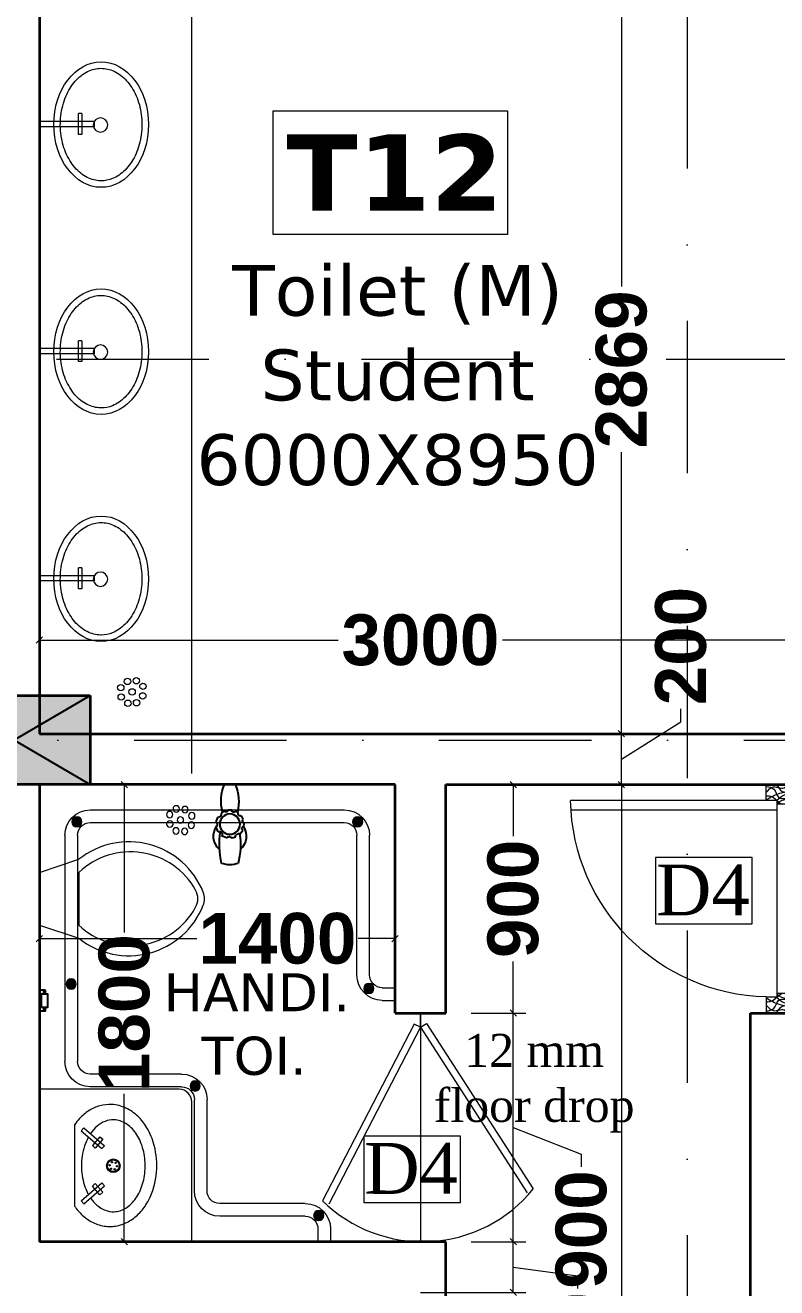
# Model space of a CAD drawing. Header units: millimetres. Extents: x -3092155 to 4513934, y -12317808 to 1850003.
# Drawn here: x -382291 to -379332, y -5521443 to -5516472 of the extents above; entities that cross this region are included whole.
import ezdxf

# ---------------------------------------------------------------- set-up
doc = ezdxf.new("R2010")
doc.units = ezdxf.units.MM
doc.header["$LTSCALE"] = 2
doc.header["$MEASUREMENT"] = 0
doc.header["$PDMODE"] = 34
doc.header["$PDSIZE"] = 500
doc.linetypes.add('DASHDOT', pattern=[1, 0.5, -0.25, 0, -0.25])
for name, color, linetype, lineweight in [('coloumn', 10, 'Continuous', 35), ('D4', 10, 'Continuous', 5), ('DOOR', 27, 'Continuous', 5), ('FIXTURE', 252, 'Continuous', 0), ('GRID', 251, 'DASHDOT', 5), ('Layer1', 251, 'Continuous', 0), ('RAILING', 47, 'Continuous', 13), ('SILL', 74, 'Continuous', 9), ('tap', 97, 'Continuous', 25), ('taxe', 7, 'Continuous', 9), ('TEXT', 7, 'Continuous', 13), ('toi.dim.', 214, 'Continuous', 9), ('WAll', 250, 'Continuous', 35)]:
    doc.layers.add(name, color=color, linetype=linetype, lineweight=lineweight)
doc.layers.add('Layer3', color=36, linetype='Continuous')
doc.layers.add('partation wall', color=7, linetype='Continuous', lineweight=20, true_color=0x525023)
doc.layers.add('ROAD', color=7, linetype='Continuous', lineweight=15, true_color=0x004a6a)
doc.styles.add('int dim', font='arialbd.ttf', dxfattribs={"height": 200})
doc.styles.get("Standard").update_dxf_attribs({"font": 'times.ttf', "height": 500})
doc.styles.add('style2', font='verdana.ttf')
doc.dimstyles.new('toilet detail', dxfattribs={"dimtxt": 150, "dimasz": 25, "dimexe": 50, "dimexo": 100, "dimgap": 25, "dimtad": 0, "dimdec": 0, "dimzin": 3, "dimdsep": 46, "dimtxsty": 'int dim', "dimblk": 'OBLIQUE', "dimcen": 90, "dimclrd": 214, "dimclre": 214, "dimclrt": 256, "dimadec": 0, "dimazin": 0, "dimtfac": 1, "dimtdec": 0, "dimtofl": 0, "dimtmove": 1, "dimatfit": 3, "dimfxl": 1, "dimfrac": 1, "dimtolj": 1, "dimtzin": 0, "dimlwd": -1, "dimlwe": -1, "dimarcsym": 1})

# ---------------------------------------------------------------- blocks, each defined once
blk = doc.blocks.new('S.F')
at = {"layer": 'coloumn', "ltscale": 100}
blk.add_hatch(color=256, dxfattribs=at).paths.add_polyline_path([(103635.5, -5827306.2), (103635.5, -5827656.2), (103035.5, -5827656.2), (103035.5, -5827306.2)])
blk.add_hatch(color=256, dxfattribs=at).paths.add_polyline_path([(103635.5, -5827306.2), (103635.5, -5827656.2), (103035.5, -5827656.2), (103035.5, -5827306.2)])
at = {"layer": 'coloumn', "lineweight": 25, "ltscale": 100}
for p, q in [((103035.5, -5827656.2), (103635.5, -5827306.2)), ((103035.5, -5827306.2), (103635.5, -5827656.2)), ((103035.5, -5827656.2), (103635.5, -5827306.2)), ((103035.5, -5827306.2), (103635.5, -5827656.2))]:
    blk.add_line(p, q, dxfattribs=at)
at = {"layer": 'coloumn', "ltscale": 100}
blk.add_lwpolyline([(103635.5, -5827306.2), (103635.5, -5827656.2), (103035.5, -5827656.2), (103035.5, -5827306.2)], close=True, dxfattribs=at)
blk.add_lwpolyline([(103635.5, -5827306.2), (103635.5, -5827656.2), (103035.5, -5827656.2), (103035.5, -5827306.2)], close=True, dxfattribs=at)
blk = doc.blocks.new('basin')
at = {"layer": 'FIXTURE', "ltscale": 100}
for p, q in [((-2211834.4, -6265039.4), (-2211834.4, -6264957.5)), ((-2211834.4, -6265039.4), (-2211834.4, -6264957.5)), ((-2211820.8, -6264957.5), (-2211834.4, -6264957.5)), ((-2211820.8, -6264957.5), (-2211820.8, -6265039.4)), ((-2211820.8, -6264957.5), (-2211820.8, -6265039.4)), ((-2211987.9, -6264987.1), (-2211773, -6264987.1)), ((-2211987.9, -6264987.1), (-2211773, -6264987.1)), ((-2211987.9, -6265009.1), (-2211987.9, -6264987.1)), ((-2211773, -6265009.1), (-2211987.9, -6265009.1)), ((-2211773, -6265009.1), (-2211987.9, -6265009.1)), ((-2211773, -6264987.1), (-2211773, -6265009.1)), ((-2211773, -6264987.1), (-2211773, -6265009.1)), ((-2211820.8, -6265039.4), (-2211834.4, -6265039.4)), ((-2211820.8, -6265039.4), (-2211834.4, -6265039.4))]:
    blk.add_line(p, q, dxfattribs=at)
blk.add_ellipse((-2211744.9, -6265000.5), major_axis=(0, -247.1), ratio=0.753978, dxfattribs=at)
blk.add_ellipse((-2211744.9, -6265000.5), major_axis=(0, -247.1), ratio=0.753978, dxfattribs=at)
at = {"layer": 'FIXTURE', "ltscale": 100, "extrusion": (0, 0, -1)}
blk.add_ellipse((-2211747.5, -6265002.1), major_axis=(20, -20), ratio=1, start_param=5.497787, end_param=11.780972, dxfattribs=at)
at = {"layer": 'FIXTURE', "ltscale": 100}
blk.add_open_spline([(-2211744.9, -6265222), (-2211729.8, -6265222), (-2211714.7, -6265219.1), (-2211682.6, -6265206), (-2211665.8, -6265194.7), (-2211635.4, -6265164.2), (-2211621.9, -6265145), (-2211600.6, -6265101), (-2211592.7, -6265076.2), (-2211584, -6265024.3), (-2211583, -6264997.2), (-2211588.3, -6264944.4), (-2211594.4, -6264918.7), (-2211612.8, -6264872), (-2211625.1, -6264851.1), (-2211653.6, -6264816.8), (-2211669.8, -6264803.3), (-2211703.9, -6264784.9), (-2211721.7, -6264779.9), (-2211757.4, -6264778.3), (-2211775.3, -6264781.6), (-2211810, -6264796.6), (-2211826.7, -6264808.4), (-2211856.7, -6264839.7), (-2211870, -6264859.3), (-2211890.7, -6264903.9), (-2211898.2, -6264928.9), (-2211906.2, -6264981), (-2211906.8, -6265008.1), (-2211900.8, -6265060.8), (-2211894.2, -6265086.3), (-2211875.2, -6265132.5), (-2211862.7, -6265153), (-2211833.8, -6265186.6), (-2211817.4, -6265199.6), (-2211783.1, -6265217.1), (-2211765.3, -6265221.6), (-2211746.6, -6265222), (-2211745.8, -6265222), (-2211744.9, -6265222)], degree=3, knots=[0, 0, 0, 0, 0.297002, 0.297002, 0.648161, 0.648161, 0.99932, 0.99932, 1.350478, 1.350478, 1.701637, 1.701637, 2.052795, 2.052795, 2.403954, 2.403954, 2.755113, 2.755113, 3.106271, 3.106271, 3.45743, 3.45743, 3.808588, 3.808588, 4.159747, 4.159747, 4.510906, 4.510906, 4.862064, 4.862064, 5.213223, 5.213223, 5.564381, 5.564381, 5.91554, 5.91554, 6.266699, 6.266699, 6.283185, 6.283185, 6.283185, 6.283185], dxfattribs=at)
blk.add_open_spline([(-2211744.9, -6265222), (-2211729.8, -6265222), (-2211714.7, -6265219.1), (-2211682.6, -6265206), (-2211665.8, -6265194.7), (-2211635.4, -6265164.2), (-2211621.9, -6265145), (-2211600.6, -6265101), (-2211592.7, -6265076.2), (-2211584, -6265024.3), (-2211583, -6264997.2), (-2211588.3, -6264944.4), (-2211594.4, -6264918.7), (-2211612.8, -6264872), (-2211625.1, -6264851.1), (-2211653.6, -6264816.8), (-2211669.8, -6264803.3), (-2211703.9, -6264784.9), (-2211721.7, -6264779.9), (-2211757.4, -6264778.3), (-2211775.3, -6264781.6), (-2211810, -6264796.6), (-2211826.7, -6264808.4), (-2211856.7, -6264839.7), (-2211870, -6264859.3), (-2211890.7, -6264903.9), (-2211898.2, -6264928.9), (-2211906.2, -6264981), (-2211906.8, -6265008.1), (-2211900.8, -6265060.8), (-2211894.2, -6265086.3), (-2211875.2, -6265132.5), (-2211862.7, -6265153), (-2211833.8, -6265186.6), (-2211817.4, -6265199.6), (-2211783.1, -6265217.1), (-2211765.3, -6265221.6), (-2211746.6, -6265222), (-2211745.8, -6265222), (-2211744.9, -6265222)], degree=3, knots=[0, 0, 0, 0, 0.297002, 0.297002, 0.648161, 0.648161, 0.99932, 0.99932, 1.350478, 1.350478, 1.701637, 1.701637, 2.052795, 2.052795, 2.403954, 2.403954, 2.755113, 2.755113, 3.106271, 3.106271, 3.45743, 3.45743, 3.808588, 3.808588, 4.159747, 4.159747, 4.510906, 4.510906, 4.862064, 4.862064, 5.213223, 5.213223, 5.564381, 5.564381, 5.91554, 5.91554, 6.266699, 6.266699, 6.283185, 6.283185, 6.283185, 6.283185], dxfattribs=at)
blk = doc.blocks.new('A$C3DC14F32')
at = {"layer": 'DOOR', "ltscale": 100}
for p, q in [((53, 115), (53, 756.7)), ((84, 80), (84, 755.4)), ((0, 0), (0, 115)), ((53, 115), (0, 115)), ((53, 80), (53, 115)), ((697, 115), (697, 80)), ((697, 115), (750, 115)), ((750, 115), (750, 0)), ((53, 80), (697, 80)), ((65, 0), (65, 80)), ((685, 80), (685, 0)), ((65, 0), (0, 0)), ((685, 0), (750, 0))]:
    blk.add_line(p, q, dxfattribs=at)
blk.add_arc((40.3, 100), 656.9, 1.3077, 88.8934, dxfattribs=at)
for points in [[(50, 115), (28.5, 70), (14.5, 33.5), (0, 24)], [(26.5, 115), (8, 91.5), (10.5, 56), (0, 44.5)], [(7, 115), (15, 90.5), (41.5, 75), (48, 24.5), (65, 10)], [(37, 115), (40, 96), (56, 76), (65, 61)], [(743, 115), (735, 90.5), (708.5, 75), (702, 24.5), (685, 10)], [(713, 115), (710, 96), (694, 76), (685, 61)], [(700, 115), (721.5, 70), (735.5, 33.5), (750, 24)], [(723.5, 115), (742, 91.5), (739.5, 56), (750, 44.5)], [(53, 82), (32.5, 31.5), (37, 21), (0, 12)], [(0, 81), (22.5, 62.5), (25, 15), (65, 0)], [(62, 80), (49, 49), (54, 23.5), (4, 0)], [(750, 81), (727.5, 62.5), (725, 15), (685, 0)], [(688, 80), (701, 49), (696, 23.5), (746, 0)], [(697, 82), (717.5, 31.5), (713, 21), (750, 12)]]:
    blk.add_spline(points, degree=3, dxfattribs=at)
blk = doc.blocks.new('14')
at = {"layer": 'FIXTURE', "ltscale": 15000}
for centre in [(-57, 27.9), (-38.2, 36), (-20.2, 27), (-64.7, 9.5), (-38.1, 9.5), (-12.1, 9.5), (-57, -7.8), (-38.2, -15.3), (-18.6, -8.4)]:
    blk.add_circle(centre, 6.97, dxfattribs=at)
blk = doc.blocks.new('ryr')
at = {"layer": 'tap', "ltscale": 100}
for p, q in [((1982562.6, -4956366.8), (1982560.6, -4956373.7)), ((1982569, -4956357.8), (1982576.1, -4956352.9)), ((1982583.7, -4956350.4), (1982590.2, -4956350.1)), ((1982598.2, -4956351.9), (1982604.6, -4956355.3)), ((1982610.7, -4956361.3), (1982614, -4956367.1)), ((1982666.3, -4956367.8), (1982666.3, -4956388.4)), ((1982561.1, -4956384.7), (1982565.1, -4956394.4)), ((1982613.7, -4956389.8), (1982610.1, -4956395.6)), ((1982616, -4956374.1), (1982616, -4956381.8)), ((1982572.8, -4956401.4), (1982582.2, -4956405.4)), ((1982601.5, -4956402.7), (1982592.8, -4956405.7))]:
    blk.add_line(p, q, dxfattribs=at)
blk.add_circle((1982588.3, -4956378.1), 20, dxfattribs=at)
for centre, radius, start, end in [((1982556.2, -4956378.1), 48, 160.1952, 199.8048), ((1982547.7, -4956509), 151.7, 81.7623, 103.9834), ((1982564.4, -4956380.5), 34.6, 56.5528, 138.7143), ((1982563.2, -4956360.5), 6.39, 264.6602, 25.1394), ((1982579.4, -4956350.2), 4.3, 217.9729, 357.2544), ((1982594.6, -4956348.9), 4.62, 195.6991, 319.6996), ((1982608.8, -4956357.1), 4.58, 156.5927, 294.6638), ((1982615.4, -4956370.5), 3.66, 111.8615, 279.3097), ((1982633.1, -4956440.8), 80.2, 65.5625, 105.3327), ((1982556.9, -4956379.4), 6.73, 307.8899, 56.9197), ((1982568.6, -4956398.3), 5.26, 323.2148, 132.0605), ((1982633.1, -4956315.4), 80.2, 254.6673, 294.4375), ((1982616.8, -4956386.3), 4.61, 99.2597, 228.4484), ((1982547.7, -4956247.1), 151.7, 256.0166, 279.8379), ((1982564.4, -4956375.7), 34.6, 221.3317, 306.2699), ((1982587.4, -4956410.2), 7.04, 39.9617, 136.8268), ((1982588.3, -4956378.1), 28, 279.2436, 279.2439), ((1982607.8, -4956401.6), 6.38, 69.0303, 190.3369)]:
    blk.add_arc(centre, radius, start, end, dxfattribs=at)
blk = doc.blocks.new('_Oblique')
at = {"color": 0, "linetype": 'ByBlock', "lineweight": -2}
blk.add_line((-0.5, -0.5), (0.5, 0.5), dxfattribs=at)
blk = doc.blocks.new('*D1186')
at = {"layer": 'Defpoints', "color": 0, "lineweight": 50, "ltscale": 100, "transparency": 16777216}
for p in [(-1461861.6, -5391089.5), (-1461596.3, -5391089.5), (-1462061.6, -5391289.5)]:
    blk.add_point(p, dxfattribs=at)
at = {"layer": 'toi.dim.', "color": 214, "ltscale": 100, "transparency": 16777216}
for p, q in [((-1461761.6, -5391089.5), (-1461546.3, -5391089.5)), ((-1461596.3, -5391289.5), (-1461596.3, -5391089.5)), ((-1461596.3, -5391189.5), (-1461343.1, -5391224.2)), ((-1461343.1, -5391224.2), (-1461343.1, -5391274.2)), ((-1461961.6, -5391289.5), (-1461546.3, -5391289.5))]:
    blk.add_line(p, q, dxfattribs=at)
at = {"layer": 'toi.dim.', "color": 214, "ltscale": 100, "transparency": 16777216, "xscale": 25, "yscale": 25, "zscale": 25}
for p, rotation in [((-1461596.3, -5391089.5), 90), ((-1461596.3, -5391289.5), 270)]:
    blk.add_blockref('_Oblique', p, dxfattribs=dict(at, rotation=rotation))
at = {"layer": 'toi.dim.', "ltscale": 100, "transparency": 16777216, "insert": (-1461343.1, -5391522), "char_height": 200, "attachment_point": 5, "rotation": 90, "style": 'int dim'}
blk.add_mtext('\\A1;200', dxfattribs=at)
blk = doc.blocks.new('*D1167')
at = {"layer": 'Defpoints', "color": 0, "lineweight": 50, "ltscale": 100, "transparency": 16777216}
for p in [(-1461861.6, -5390189.5), (-1461596.3, -5390189.5), (-1461861.6, -5391089.5)]:
    blk.add_point(p, dxfattribs=at)
at = {"layer": 'toi.dim.', "color": 214, "ltscale": 100, "transparency": 16777216}
for p, q in [((-1461761.6, -5390189.5), (-1461546.3, -5390189.5)), ((-1461596.3, -5391089.5), (-1461596.3, -5390189.5)), ((-1461596.3, -5390639.5), (-1461328, -5390744.6)), ((-1461328, -5390744.6), (-1461328, -5390794.6)), ((-1461761.6, -5391089.5), (-1461546.3, -5391089.5))]:
    blk.add_line(p, q, dxfattribs=at)
at = {"layer": 'toi.dim.', "color": 214, "ltscale": 100, "transparency": 16777216, "xscale": 25, "yscale": 25, "zscale": 25}
for p, rotation in [((-1461596.3, -5390189.5), 90), ((-1461596.3, -5391089.5), 270)]:
    blk.add_blockref('_Oblique', p, dxfattribs=dict(at, rotation=rotation))
at = {"layer": 'toi.dim.', "ltscale": 100, "transparency": 16777216, "insert": (-1461328, -5391041.4), "char_height": 200, "attachment_point": 5, "rotation": 90, "style": 'int dim'}
blk.add_mtext('\\A1;900', dxfattribs=at)
blk = doc.blocks.new('*D1187')
at = {"layer": 'Defpoints', "color": 0, "lineweight": 50, "ltscale": 100, "transparency": 16777216}
for p in [(-1461861.6, -5389289.5), (-1461596.3, -5389289.5), (-1461861.6, -5390189.5)]:
    blk.add_point(p, dxfattribs=at)
at = {"layer": 'toi.dim.', "color": 214, "ltscale": 100, "transparency": 16777216}
for p, q in [((-1461761.6, -5389289.5), (-1461546.3, -5389289.5)), ((-1461596.3, -5389289.5), (-1461596.3, -5389492.7)), ((-1461596.3, -5390189.5), (-1461596.3, -5389986.2)), ((-1461761.6, -5390189.5), (-1461546.3, -5390189.5))]:
    blk.add_line(p, q, dxfattribs=at)
at = {"layer": 'toi.dim.', "color": 214, "ltscale": 100, "transparency": 16777216, "xscale": 25, "yscale": 25, "zscale": 25}
for p, rotation in [((-1461596.3, -5389289.5), 90), ((-1461596.3, -5390189.5), 270)]:
    blk.add_blockref('_Oblique', p, dxfattribs=dict(at, rotation=rotation))
at = {"layer": 'toi.dim.', "ltscale": 100, "transparency": 16777216, "insert": (-1461596.3, -5389739.5), "char_height": 200, "attachment_point": 5, "rotation": 90, "style": 'int dim'}
blk.add_mtext('\\A1;900', dxfattribs=at)
blk = doc.blocks.new('*D1198')
at = {"layer": 'Defpoints', "color": 0, "lineweight": 50, "ltscale": 100, "transparency": 16777216}
for p in [(-1461861.6, -5389289.5), (-1461169.9, -5389289.5), (-1461861.6, -5393789.5)]:
    blk.add_point(p, dxfattribs=at)
at = {"layer": 'toi.dim.', "color": 214, "ltscale": 100, "transparency": 16777216}
for p, q in [((-1461761.6, -5389289.5), (-1461119.9, -5389289.5)), ((-1461169.9, -5389289.5), (-1461169.9, -5391926.2)), ((-1461169.9, -5393789.5), (-1461169.9, -5392578.8)), ((-1461761.6, -5393789.5), (-1461119.9, -5393789.5))]:
    blk.add_line(p, q, dxfattribs=at)
at = {"layer": 'toi.dim.', "color": 214, "ltscale": 100, "transparency": 16777216, "xscale": 25, "yscale": 25, "zscale": 25}
for p, rotation in [((-1461169.9, -5389289.5), 90), ((-1461169.9, -5393789.5), 270)]:
    blk.add_blockref('_Oblique', p, dxfattribs=dict(at, rotation=rotation))
at = {"layer": 'toi.dim.', "ltscale": 100, "transparency": 16777216, "insert": (-1461169.9, -5392252.5), "char_height": 200, "attachment_point": 5, "rotation": 90, "style": 'int dim'}
blk.add_mtext('\\A1;4500', dxfattribs=at)
blk = doc.blocks.new('*D1199')
at = {"layer": 'Defpoints', "color": 0, "lineweight": 50, "ltscale": 100, "transparency": 16777216}
for p in [(-1461709.7, -5389089.5), (-1461169.9, -5389089.5), (-1461861.6, -5389289.5)]:
    blk.add_point(p, dxfattribs=at)
at = {"layer": 'toi.dim.', "color": 214, "ltscale": 100, "transparency": 16777216}
for p, q in [((-1460935.8, -5389042.1), (-1460935.8, -5388992.1)), ((-1461169.9, -5389189.5), (-1460935.8, -5389042.1)), ((-1461609.7, -5389089.5), (-1461119.9, -5389089.5)), ((-1461169.9, -5389289.5), (-1461169.9, -5389089.5)), ((-1461761.6, -5389289.5), (-1461119.9, -5389289.5))]:
    blk.add_line(p, q, dxfattribs=at)
at = {"layer": 'toi.dim.', "color": 214, "ltscale": 100, "transparency": 16777216, "xscale": 25, "yscale": 25, "zscale": 25}
for p, rotation in [((-1461169.9, -5389089.5), 90), ((-1461169.9, -5389289.5), 270)]:
    blk.add_blockref('_Oblique', p, dxfattribs=dict(at, rotation=rotation))
at = {"layer": 'toi.dim.', "ltscale": 100, "transparency": 16777216, "insert": (-1460935.8, -5388744.4), "char_height": 200, "attachment_point": 5, "rotation": 90, "style": 'int dim'}
blk.add_mtext('\\A1;200', dxfattribs=at)
blk = doc.blocks.new('*D1200')
at = {"layer": 'Defpoints', "color": 0, "lineweight": 50, "ltscale": 100, "transparency": 16777216}
for p in [(-1461536.6, -5386220.7), (-1461169.9, -5386220.7), (-1461709.7, -5389089.5)]:
    blk.add_point(p, dxfattribs=at)
at = {"layer": 'toi.dim.', "color": 214, "ltscale": 100, "transparency": 16777216}
for p, q in [((-1461436.6, -5386220.7), (-1461119.9, -5386220.7)), ((-1461169.9, -5386220.7), (-1461169.9, -5387329.3)), ((-1461169.9, -5389089.5), (-1461169.9, -5387980.9)), ((-1461609.7, -5389089.5), (-1461119.9, -5389089.5))]:
    blk.add_line(p, q, dxfattribs=at)
at = {"layer": 'toi.dim.', "color": 214, "ltscale": 100, "transparency": 16777216, "xscale": 25, "yscale": 25, "zscale": 25}
for p, rotation in [((-1461169.9, -5386220.7), 90), ((-1461169.9, -5389089.5), 270)]:
    blk.add_blockref('_Oblique', p, dxfattribs=dict(at, rotation=rotation))
at = {"layer": 'toi.dim.', "ltscale": 100, "transparency": 16777216, "insert": (-1461169.9, -5387655.1), "char_height": 200, "attachment_point": 5, "rotation": 90, "style": 'int dim'}
blk.add_mtext('\\A1;2869', dxfattribs=at)
blk = doc.blocks.new('*D1206')
at = {"layer": 'Defpoints', "color": 0, "lineweight": 50, "ltscale": 100, "transparency": 16777216}
for p in [(-1460461.6, -5388721.1), (-1463461.6, -5388939.5), (-1460461.6, -5389089.5)]:
    blk.add_point(p, dxfattribs=at)
at = {"layer": 'toi.dim.', "color": 214, "ltscale": 100, "transparency": 16777216}
for p, q in [((-1463461.6, -5388839.5), (-1463461.6, -5388671.1)), ((-1460461.6, -5388989.5), (-1460461.6, -5388671.1)), ((-1463461.6, -5388721.1), (-1462285.3, -5388721.1)), ((-1460461.6, -5388721.1), (-1461638, -5388721.1))]:
    blk.add_line(p, q, dxfattribs=at)
at = {"layer": 'toi.dim.', "color": 214, "ltscale": 100, "transparency": 16777216, "xscale": 25, "yscale": 25, "zscale": 25, "rotation": 180}
blk.add_blockref('_Oblique', (-1463461.6, -5388721.1), dxfattribs=at)
at = {"layer": 'toi.dim.', "color": 214, "ltscale": 100, "transparency": 16777216, "xscale": 25, "yscale": 25, "zscale": 25}
blk.add_blockref('_Oblique', (-1460461.6, -5388721.1), dxfattribs=at)
at = {"layer": 'toi.dim.', "ltscale": 100, "transparency": 16777216, "insert": (-1461961.6, -5388721.1), "char_height": 200, "attachment_point": 5, "style": 'int dim'}
blk.add_mtext('\\A1;3000', dxfattribs=at)
blk = doc.blocks.new('*D1210')
at = {"layer": 'Defpoints', "color": 0, "lineweight": 50, "ltscale": 100, "transparency": 16777216}
for p in [(-1463461.6, -5389486.9), (-1462061.6, -5389660.1), (-1462061.6, -5389896.3)]:
    blk.add_point(p, dxfattribs=at)
at = {"layer": 'toi.dim.', "color": 214, "ltscale": 100, "transparency": 16777216}
for p, q in [((-1463461.6, -5389586.9), (-1463461.6, -5389946.3)), ((-1462061.6, -5389760.1), (-1462061.6, -5389946.3)), ((-1463461.6, -5389896.3), (-1462842.1, -5389896.3)), ((-1462061.6, -5389896.3), (-1462206.5, -5389896.3))]:
    blk.add_line(p, q, dxfattribs=at)
at = {"layer": 'toi.dim.', "color": 214, "ltscale": 100, "transparency": 16777216, "xscale": 25, "yscale": 25, "zscale": 25, "rotation": 180}
blk.add_blockref('_Oblique', (-1463461.6, -5389896.3), dxfattribs=at)
at = {"layer": 'toi.dim.', "color": 214, "ltscale": 100, "transparency": 16777216, "xscale": 25, "yscale": 25, "zscale": 25}
blk.add_blockref('_Oblique', (-1462061.6, -5389896.3), dxfattribs=at)
at = {"layer": 'toi.dim.', "ltscale": 100, "transparency": 16777216, "insert": (-1462524.3, -5389896.3), "char_height": 200, "attachment_point": 5, "style": 'int dim'}
blk.add_mtext('\\A1;1400', dxfattribs=at)
blk = doc.blocks.new('*D1211')
at = {"layer": 'Defpoints', "color": 0, "lineweight": 50, "ltscale": 100, "transparency": 16777216}
for p in [(-1462250.9, -5389289.5), (-1463127.4, -5391089.5), (-1462250.9, -5391089.5)]:
    blk.add_point(p, dxfattribs=at)
at = {"layer": 'toi.dim.', "color": 214, "ltscale": 100, "transparency": 16777216}
for p, q in [((-1462350.9, -5389289.5), (-1463177.4, -5389289.5)), ((-1463127.4, -5389289.5), (-1463127.4, -5389871.6)), ((-1463127.4, -5391089.5), (-1463127.4, -5390507.3)), ((-1462350.9, -5391089.5), (-1463177.4, -5391089.5))]:
    blk.add_line(p, q, dxfattribs=at)
at = {"layer": 'toi.dim.', "color": 214, "ltscale": 100, "transparency": 16777216, "xscale": 25, "yscale": 25, "zscale": 25}
for p, rotation in [((-1463127.4, -5389289.5), 90), ((-1463127.4, -5391089.5), 270)]:
    blk.add_blockref('_Oblique', p, dxfattribs=dict(at, rotation=rotation))
at = {"layer": 'toi.dim.', "ltscale": 100, "transparency": 16777216, "insert": (-1463127.4, -5390189.5), "char_height": 200, "attachment_point": 5, "rotation": 90, "style": 'int dim'}
blk.add_mtext('\\A1;1800', dxfattribs=at)
blk = doc.blocks.new('A$C7E617290')
at = {"layer": 'DOOR', "ltscale": 0.1}
for p, q in [((342.9, 750.4), (342.9, 800.2)), ((320.7, 761.9), (0, 143.3)), ((363.9, 764), (737.8, 184.5)), ((342.9, 750.4), (22.2, 131.8)), ((342.9, 750.4), (716.8, 171))]:
    blk.add_line(p, q, dxfattribs=at)
at = {"layer": 'ROAD', "ltscale": 0.1}
for q in [(320.7, 761.9), (363.9, 764)]:
    blk.add_line((342.9, 750.4), q, dxfattribs=at)
at = {"layer": 'SILL', "ltscale": 0.1}
blk.add_arc((350.2, 499.5), 499.5, 225.4884, 320.9111, dxfattribs=at)
blk = doc.blocks.new('A$C7E2B4B46')
at = {"layer": 'RAILING', "ltscale": 0.1}
h = blk.add_hatch(color=256, dxfattribs=at)
h.set_gradient(color1=(245, 10, 245), color2=(225, 9, 225), one_color=1, tint=0.46, name='CYLINDER')
h.paths.add_polyline_path([(166.6, -147, -1), (126.6, -147, -1)])
h = blk.add_hatch(color=256, dxfattribs=at)
h.set_gradient(color1=(245, 10, 245), color2=(225, 9, 225), one_color=1, tint=0.46, name='CYLINDER')
h.paths.add_polyline_path([(1272.6, -147, -1), (1232.6, -147, -1)])
h = blk.add_hatch(color=256, dxfattribs=at)
h.set_gradient(color1=(245, 10, 245), color2=(225, 9, 225), one_color=1, tint=0.46, name='CYLINDER')
h.paths.add_polyline_path([(122.6, -803, -1), (82.6, -803, -1)])
h = blk.add_hatch(color=256, dxfattribs=at)
h.set_gradient(color1=(245, 10, 245), color2=(225, 9, 225), one_color=1, tint=0.46, name='CYLINDER')
h.paths.add_polyline_path([(1294.6, -785.5, -1), (1254.6, -785.5, -1)])
h = blk.add_hatch(color=256, dxfattribs=at)
h.set_gradient(color1=(245, 10, 245), color2=(225, 9, 225), one_color=1, tint=0.46, name='CYLINDER')
h.paths.add_polyline_path([(766.6, -1187, -1), (806.6, -1187, -1)])
h = blk.add_hatch(color=256, dxfattribs=at)
h.set_gradient(color1=(245, 10, 245), color2=(225, 9, 225), one_color=1, tint=0.46, name='CYLINDER')
h.paths.add_polyline_path([(320, -1697, -1), (280, -1697, -1)])
at = {"layer": 'RAILING'}
for p, q in [((1199.6, -100), (199.6, -100)), ((1199.6, -150), (199.6, -150)), ((99.6, -750), (99.6, -200)), ((149.6, -750), (149.6, -200)), ((1249.6, -200), (1249.6, -1090)), ((1299.6, -200), (1299.6, -1090)), ((49.6, -800), (-0.4, -800)), ((49.6, -850), (-0.4, -850)), ((839.6, -1140), (1199.6, -1140)), ((839.6, -1190), (1199.6, -1190)), ((739.6, -1600), (739.6, -1240)), ((789.6, -1600), (789.6, -1240)), ((353, -1650), (689.6, -1650)), ((353, -1700), (689.6, -1700)), ((253, -1750), (253, -1800)), ((303, -1750), (303, -1800))]:
    blk.add_line(p, q, dxfattribs=at)
for centre in [(146.6, -147), (1252.6, -147), (102.6, -803), (1274.6, -785.5), (786.6, -1187), (300, -1697)]:
    blk.add_circle(centre, 20, dxfattribs=at)
for centre, radius, start, end in [((199.6, -200), 100, 90, 180), ((1199.6, -200), 100, 0, 90), ((199.6, -200), 50, 90, 180), ((1199.6, -200), 50, 0, 90), ((49.6, -750), 50, 270, 0), ((49.6, -750), 100, 270, 0), ((1199.6, -1090), 100, 270, 0), ((1199.6, -1090), 50, 270, 0), ((839.6, -1240), 100, 90, 180), ((839.6, -1240), 50, 90, 180), ((689.6, -1600), 50, 270, 0), ((689.6, -1600), 100, 270, 0), ((353, -1750), 100, 90, 180), ((353, -1750), 50, 90, 180)]:
    blk.add_arc(centre, radius, start, end, dxfattribs=at)
blk = doc.blocks.new('A$C04A64DAF')
at = {"layer": 'FIXTURE', "ltscale": 200}
for p, q in [((-460.5, 211.8), (-460.5, -211.8)), ((-425.8, 181), (-412.6, 196.2)), ((-425.8, 181), (-318, 87.8)), ((-412.6, 196.2), (-304.8, 103.1)), ((-328.3, 150.1), (-367.9, 104.3)), ((-313.1, 136.9), (-352.6, 91.1)), ((-328.3, 150.1), (-313.1, 136.9)), ((-367.9, 104.3), (-352.6, 91.1)), ((-318, 87.8), (-304.8, 103.1)), ((-425.8, -184), (-318, -90.9)), ((-412.6, -199.3), (-304.8, -106.1)), ((-367.9, -107.3), (-352.6, -94.2)), ((-328.3, -153.1), (-367.9, -107.3)), ((-313.1, -139.9), (-352.6, -94.2)), ((-318, -90.9), (-304.8, -106.1)), ((-425.8, -184), (-412.6, -199.3)), ((-328.3, -153.1), (-313.1, -139.9))]:
    blk.add_line(p, q, dxfattribs=at)
for centre, radius in [((-258.6, -1.5), 35.3), ((-258.6, -1.5), 30.3), ((-278.1, 1.3), 3.38), ((-265.9, 16.7), 3.38), ((-246.5, 13.9), 3.38), ((-270.8, -17), 3.38), ((-251.3, -19.8), 3.38), ((-239.1, -4.3), 3.38)]:
    blk.add_circle(centre, radius, dxfattribs=at)
for points, knots in [([(-460.5, -211.8), (-448.9, -228.9), (-435.7, -244.6), (-404.1, -274.2), (-385.1, -287.6), (-343.8, -307.8), (-321.4, -314.5), (-275.4, -319.6), (-251.9, -318), (-207.1, -306.8), (-185.9, -297.3), (-147.3, -272.4), (-129.9, -257), (-99.4, -222.2), (-86.2, -202.7), (-51.9, -137.6), (-38, -87), (-29.7, 11.3), (-33.6, 58.8), (-53.8, 136.6), (-66.5, 168.1), (-96.8, 218.8), (-112.6, 239.1), (-149.3, 274.1), (-170.2, 288.9), (-216.1, 310.1), (-241.2, 316.6), (-287.8, 319.1), (-309.1, 316.7), (-349.7, 305.4), (-369, 296.5), (-404.4, 273.8), (-420.5, 260), (-444.1, 234.3), (-452.7, 223.4), (-460.5, 211.8)], [2.343404, 2.343404, 2.343404, 2.343404, 2.563955, 2.563955, 2.813984, 2.813984, 3.064013, 3.064013, 3.314042, 3.314042, 3.564072, 3.564072, 3.814101, 3.814101, 4.06413, 4.06413, 4.592757, 4.592757, 5.068313, 5.068313, 5.420466, 5.420466, 5.695708, 5.695708, 5.97095, 5.97095, 6.246192, 6.246192, 6.47487, 6.47487, 6.703549, 6.703549, 6.932227, 6.932227, 7.081374, 7.081374, 7.081374, 7.081374]), ([(-375.9, -171.4), (-366.7, -184.6), (-356.4, -196.3), (-331.7, -218.1), (-316.8, -227.3), (-286.1, -239.1), (-270, -241.8), (-233.3, -240.4), (-212.5, -233.9), (-173.9, -210), (-156.1, -192.7), (-126.3, -149.8), (-114.2, -124.1), (-97.5, -68.1), (-92.9, -37.8), (-91.9, 23.1), (-95.4, 53.7), (-110.2, 110.8), (-121.4, 137.3), (-149.8, 182.2), (-167, 200.8), (-204.7, 227.3), (-225.4, 235.3), (-261.1, 239.2), (-276.2, 237.9), (-305.6, 229.5), (-319.9, 222.4), (-346.8, 202.9), (-359.3, 190.4), (-372.9, 172.7), (-375.1, 169.5), (-377.4, 166.2)], [2.355985, 2.355985, 2.355985, 2.355985, 2.590166, 2.590166, 2.879276, 2.879276, 3.168385, 3.168385, 3.548322, 3.548322, 3.928258, 3.928258, 4.308195, 4.308195, 4.688131, 4.688131, 5.068068, 5.068068, 5.448004, 5.448004, 5.827941, 5.827941, 6.207878, 6.207878, 6.47998, 6.47998, 6.752083, 6.752083, 7.024186, 7.024186, 7.081374, 7.081374, 7.081374, 7.081374]), ([(-388, 149), (-396.1, 134.6), (-403, 118.8), (-414.1, 85.3), (-418.3, 67.5), (-426.1, 16.2), (-426.1, -18.4), (-416.3, -84.8), (-406.4, -116.4), (-391, -146.5), (-389.5, -149.3), (-388, -152.1)], [0.893957, 0.893957, 0.893957, 0.893957, 1.125801, 1.125801, 1.357644, 1.357644, 1.780528, 1.780528, 2.203411, 2.203411, 2.247635, 2.247635, 2.247635, 2.247635])]:
    blk.add_open_spline(points, degree=3, knots=knots, dxfattribs=at)
blk = doc.blocks.new('A$C74827424')
at = {"layer": 'Layer3'}
for p, q in [((0, 0.4), (0, 1.1)), ((2.92, 0.4), (2.92, 1.1))]:
    blk.add_line(p, q, dxfattribs=at)
for points in [[(0.51, 0.3), (0, 0.3), (0, 0.51), (0.51, 0.51)], [(2.41, 0.51), (2.92, 0.51), (2.92, 0.3), (2.41, 0.3)]]:
    blk.add_lwpolyline(points, dxfattribs=at)
blk.add_lwpolyline([(0.51, 0.81), (2.41, 0.81), (2.41, 0), (0.51, 0)], close=True, dxfattribs=at)
blk = doc.blocks.new('A$C7AA60F0C')
at = {"layer": 'FIXTURE', "ltscale": 100}
for p, q in [((402.5, 285.1), (247, 337)), ((247, 285.1), (247, 77.8)), ((402.5, 285.1), (402.5, 77.8)), ((402.5, 77.8), (247, 25.9)), ((394.3, -198.8), (402.5, -198.8))]:
    blk.add_line(p, q, dxfattribs=at)
at = {"layer": 'FIXTURE', "ltscale": 100, "extrusion": (0, 0, -1)}
for centre, major_axis, start_param, end_param in [((50.5, 90.2), (223.1, -223.1), 2.735616, 4.599479), ((44.3, 72.6), (207.7, -207.7), 2.862371, 4.688514), ((-178.3, 181.4), (48.9, -48.9), 1.97677, 2.735616), ((-152.1, 181.4), (48.9, 48.9), 3.42081, 4.433168), ((50.5, 272.7), (223.1, 223.1), 1.683704, 3.547566), ((44.3, 290.3), (207.7, -207.7), 0.023871, 1.850014)]:
    blk.add_ellipse(centre, major_axis=major_axis, ratio=1, start_param=start_param, end_param=end_param, dxfattribs=at)
at = {"layer": 'FIXTURE', "ltscale": 100, "xscale": -28.69686868808184, "yscale": 28.69686868808184, "zscale": 28.69686868808184, "rotation": 270}
blk.add_blockref('A$C74827424', (371.1, -261.6), dxfattribs=at)
blk = doc.blocks.new('7u6ujuj')
at = {"layer": 'D4'}
for points in [[(-1460654.9, -5389577.4), (-1461035.4, -5389577.4), (-1461035.4, -5389838), (-1460654.9, -5389838)], [(-1461803.5, -5390674), (-1462184, -5390674), (-1462184, -5390934.6), (-1461803.5, -5390934.6)]]:
    blk.add_lwpolyline(points, close=True, dxfattribs=at)
at = {"layer": 'Layer1', "color": 0, "ltscale": 0.1}
for p, q in [((-1461961.6, -5390189.5), (-1461961.6, -5391089.5)), ((-1462911.6, -5390489.5), (-1463461.6, -5390489.5)), ((-1462861.6, -5391089.5), (-1462861.6, -5390539.5))]:
    blk.add_line(p, q, dxfattribs=at)
blk.add_arc((-1462911.6, -5390539.5), 50, 0, 90, dxfattribs=at)
at = {"layer": 'partation wall', "ltscale": 100}
blk.add_line((-1462861.6, -5389246.7), (-1462861.6, -5386220.7), dxfattribs=at)
at = {"layer": 'TEXT', "ltscale": 100}
blk.add_lwpolyline([(-1462540.7, -5386637.1), (-1461618.1, -5386637.1), (-1461618.1, -5387124.2), (-1462540.7, -5387124.2)], close=True, dxfattribs=at)
at = {"layer": 'WAll', "ltscale": 100}
for p, q in [((-1463461.6, -5386220.7), (-1463461.6, -5389089.5)), ((-1463461.6, -5389089.5), (-1460461.6, -5389089.5)), ((-1463461.6, -5389289.5), (-1463461.6, -5389807.2)), ((-1463461.6, -5389289.5), (-1463461.6, -5391089.5)), ((-1462061.6, -5389289.5), (-1463461.6, -5389289.5)), ((-1462061.6, -5390188.7), (-1462061.6, -5389289.5)), ((-1461861.6, -5390189.5), (-1461861.6, -5389289.5)), ((-1461861.6, -5389289.5), (-1460461.6, -5389289.5)), ((-1462061.6, -5390189.5), (-1462061.6, -5390007.2)), ((-1462061.6, -5390189.5), (-1461861.6, -5390189.5)), ((-1460661.6, -5393789.5), (-1460661.6, -5390189.5)), ((-1460661.6, -5390189.5), (-1460461.6, -5390189.5)), ((-1461861.6, -5391089.5), (-1463461.6, -5391089.5)), ((-1461861.6, -5393789.5), (-1461861.6, -5391089.5))]:
    blk.add_line(p, q, dxfattribs=at)
at = {"layer": 'DOOR', "ltscale": 100, "xscale": -1.199999999953806, "yscale": 1.199999999953806, "zscale": 1.199999999953806, "rotation": 90.00050340628627}
blk.add_blockref('A$C3DC14F32', (-1460462, -5389289.5), dxfattribs=at)
at = {"layer": 'FIXTURE', "ltscale": 100}
for p in [(748526.3, 878309.4), (748526.3, 877415.2), (748526.3, 876521)]:
    blk.add_blockref('basin', p, dxfattribs=at)
at = {"layer": 'FIXTURE', "yscale": 1.8, "zscale": 1.8}
for p, xscale, rotation in [((-1463056.6, -5388866.5), 1.8, 69.528809267868), ((-1462946.5, -5389371), -1.8, 290.471190732132)]:
    blk.add_blockref('14', p, dxfattribs=dict(at, xscale=xscale, rotation=rotation))
at = {"layer": 'FIXTURE', "lineweight": 40, "xscale": -2, "yscale": 2, "zscale": 2, "rotation": 270}
blk.add_blockref('ryr', (8450044.5, -9354622), dxfattribs=at)
at = {"layer": 'FIXTURE', "ltscale": 100, "xscale": -1}
blk.add_blockref('A$C7AA60F0C', (-1463059.1, -5389920.9), dxfattribs=at)
at = {"layer": 'FIXTURE', "ltscale": 100, "xscale": 0.7551307640287378, "yscale": 0.7551307640287378, "zscale": 0.7551307640287378}
blk.add_blockref('A$C04A64DAF', (-1462975.4, -5390789.5), dxfattribs=at)
at = {"layer": 'RAILING', "ltscale": 100, "xscale": -1}
blk.add_blockref('A$C7E2B4B46', (-1462062, -5389289.5), dxfattribs=at)
at = {"layer": 'ROAD', "color": 0, "ltscale": 0.1, "xscale": 1.124826365150511, "yscale": 1.124826365616172, "zscale": 1.124826365320592}
blk.add_blockref('A$C7E617290', (-1462347.3, -5391089.5), dxfattribs=at)
at = {"layer": 'D4', "char_height": 200, "width": 464.194, "attachment_point": 2}
for insert in [(-1460849.5, -5389604.5), (-1461998.1, -5390701.1)]:
    blk.add_mtext('\\pt2000;D4', dxfattribs=dict(at, insert=insert))
at = {"layer": 'taxe', "color": 0, "insert": (-1461513.8, -5390660.2), "char_height": 130, "attachment_point": 8}
blk.add_mtext('12 mm \\Pfloor drop', dxfattribs=at)
at = {"layer": 'TEXT', "ltscale": 100, "insert": (-1462489.1, -5386729.9), "char_height": 300, "width": 430.49, "attachment_point": 1, "style": 'style2'}
blk.add_mtext('{\\fVerdana|b1|i0|c0|p34;T12}', dxfattribs=at)
at = {"layer": 'TEXT', "lineweight": 25, "ltscale": 100, "insert": (-1462051.6, -5387243.4), "char_height": 200, "width": 2036.527, "attachment_point": 2, "style": 'style2'}
blk.add_mtext('Toilet (M) Student 6000X8950', dxfattribs=at)
at = {"layer": 'TEXT', "lineweight": 30, "ltscale": 100, "insert": (-1462756.7, -5390032.4), "char_height": 150, "width": 293.362, "attachment_point": 1, "style": 'style2'}
blk.add_mtext('\\pi-216.13;HANDI. \\P\\pi-66.281;TOI.', dxfattribs=at)
at = {"layer": 'toi.dim.', "ltscale": 100}
for base, p1, p2, picture, middle in [((-1461169.9, -5386220.7), (-1461709.7, -5389089.5), (-1461536.6, -5386220.7), '*D1200', (-1461169.9, -5387655.1)), ((-1463127.4, -5391089.5), (-1462250.9, -5389289.5), (-1462250.9, -5391089.5), '*D1211', (-1463127.4, -5390189.5)), ((-1461596.3, -5389289.5), (-1461861.6, -5390189.5), (-1461861.6, -5389289.5), '*D1187', (-1461596.3, -5389739.5))]:
    dim = blk.add_linear_dim(base=base, p1=p1, p2=p2, angle=90, dimstyle='toilet detail', dxfattribs=at)
    dim.commit()
    dim.dimension.update_dxf_attribs({"geometry": picture, "text_midpoint": middle})
for base, p1, p2, picture, middle in [((-1461169.9, -5389089.5), (-1461861.6, -5389289.5), (-1461709.7, -5389089.5), '*D1199', (-1460935.8, -5388967.1)), ((-1461169.9, -5389289.5), (-1461861.6, -5393789.5), (-1461861.6, -5389289.5), '*D1198', (-1461169.9, -5392252.5)), ((-1461596.3, -5390189.5), (-1461861.6, -5391089.5), (-1461861.6, -5390189.5), '*D1167', (-1461328, -5390819.6)), ((-1461596.3, -5391089.5), (-1462061.6, -5391289.5), (-1461861.6, -5391089.5), '*D1186', (-1461343.1, -5391299.2))]:
    dim = blk.add_linear_dim(base=base, p1=p1, p2=p2, angle=90, dimstyle='toilet detail', dxfattribs=at)
    dim.commit()
    dim.dimension.update_dxf_attribs({"geometry": picture, "text_midpoint": middle, "dimtype": 160})
dim = blk.add_linear_dim(base=(-1460461.6, -5388721.1), p1=(-1463461.6, -5388939.5), p2=(-1460461.6, -5389089.5), dimstyle='toilet detail', dxfattribs=at)
dim.commit()
dim.dimension.update_dxf_attribs({"geometry": '*D1206', "text_midpoint": (-1461961.6, -5388721.1)})
dim = blk.add_linear_dim(base=(-1462061.6, -5389896.3), p1=(-1463461.6, -5389486.9), p2=(-1462061.6, -5389660.1), dimstyle='toilet detail', dxfattribs=at)
dim.commit()
dim.dimension.update_dxf_attribs({"geometry": '*D1210', "text_midpoint": (-1462524.3, -5389896.3), "dimtype": 160})

msp = doc.modelspace()

# ---------------------------------------------------------------- linework, layer by layer
at = {"layer": 'GRID', "color": 5, "ltscale": 600}
msp.add_line((-379683.9, -5499634.4), (-379683.9, -5584428.2), dxfattribs=at)
at = {"layer": 'GRID', "color": 6, "ltscale": 600}
for p, q in [((-460173.8, -5517786.2), (-367334.4, -5517786.2)), ((-461068.2, -5519286.2), (-366440.7, -5519286.2))]:
    msp.add_line(p, q, dxfattribs=at)

# ---------------------------------------------------------------- block references
at = {"layer": 'coloumn'}
msp.add_blockref('S.F', (-485670.2, 308195), dxfattribs=at)
at = {"layer": 'WAll'}
msp.add_blockref('7u6ujuj', (1081226.9, -130171.7), dxfattribs=at)

doc.saveas('drawing.dxf')
